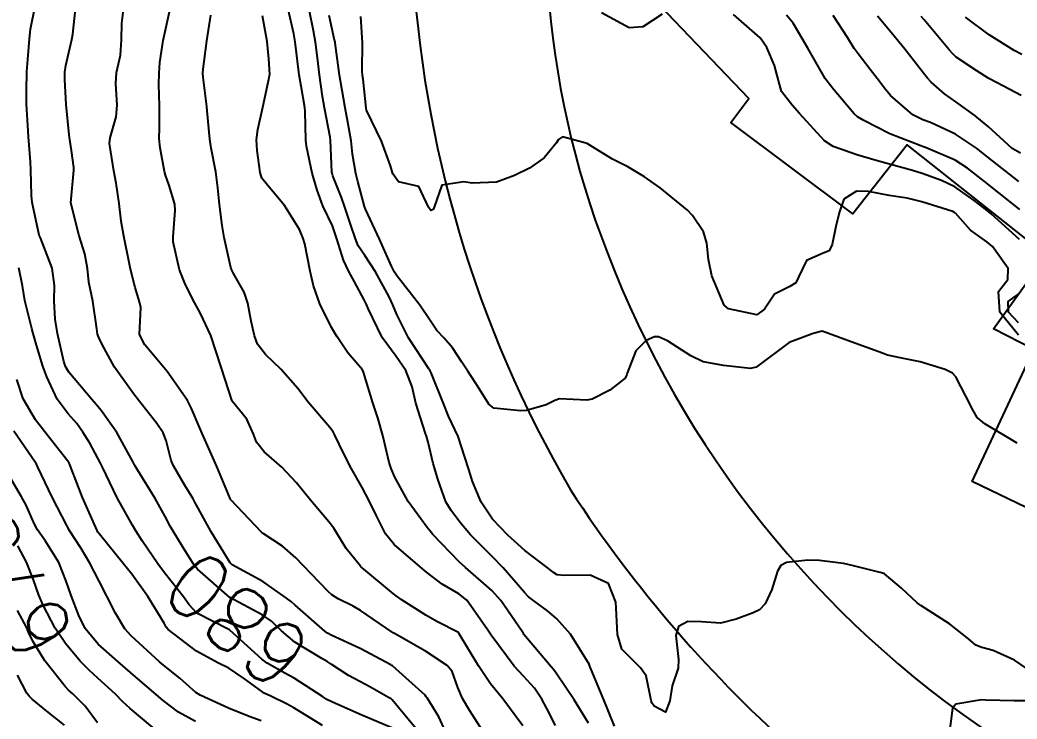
# Model space of a CAD drawing. Header units: metres. Extents: x 292545 to 299085, y 7450245 to 7463078.
# Drawn here: x 296076.2 to 296137.2, y 7458265.2 to 7458308 of the extents above; entities that cross this region are included whole.
import ezdxf
from ezdxf.enums import TextEntityAlignment as Align

# ---------------------------------------------------------------- set-up
doc = ezdxf.new("R2010")
doc.units = ezdxf.units.M
for name, color, linetype in [('Cotas', 45, 'Continuous'), ('Curvas de Nivel 1m', 11, 'Continuous'), ('Curvas de Nivel 5m', 15, 'Continuous'), ('Edificações', 30, 'Continuous'), ('Vias Primárias', 230, 'Continuous')]:
    doc.layers.add(name, color=color, linetype=linetype)
doc.styles.add('Style-STANDARD', font='STANDARD.shx')

msp = doc.modelspace()

# ---------------------------------------------------------------- linework, layer by layer
at = {"layer": 'Curvas de Nivel 1m', "flags": 128}
for points, elevation in [([(296100.537, 7458264.524), (296098.992, 7458266.408), (296098.919, 7458266.468), (296098.766, 7458266.543), (296097.623, 7458267.185), (296097.002, 7458267.518), (296096.327, 7458267.891), (296095.256, 7458268.586), (296095.015, 7458268.74), (296094.691, 7458268.92), (296093.033, 7458269.926), (296092.225, 7458270.622), (296091.615, 7458271.198), (296091.052, 7458271.587), (296089.063, 7458272.66), (296087.089, 7458274.387), (296086.839, 7458274.684), (296086.175, 7458275.765), (296085.608, 7458276.703), (296085.43, 7458277.019), (296085.122, 7458277.615), (296084.499, 7458278.716), (296083.428, 7458280.458), (296083.263, 7458280.729), (296083.165, 7458280.918), (296082.154, 7458282.74), (296081.196, 7458284.076), (296080.897, 7458284.452), (296080.634, 7458284.759), (296079.228, 7458286.435), (296079.03, 7458286.782), (296078.93, 7458287.089), (296078.542, 7458288.787), (296078.393, 7458289.662), (296078.337, 7458290.789), (296078.354, 7458291.727), (296078.21, 7458292.791), (296077.489, 7458294.631), (296077.423, 7458294.799), (296077.329, 7458295.184), (296076.987, 7458296.804), (296076.939, 7458297.223), (296076.918, 7458298.805), (296076.891, 7458299.294), (296076.772, 7458300.806), (296076.719, 7458301.497), (296076.642, 7458302.808), (296076.636, 7458303.602), (296076.667, 7458304.808), (296076.73, 7458305.531), (296076.832, 7458306.806), (296076.894, 7458307.391), (296077.181, 7458308.803)], 681), ([(296102.224, 7458264.501), (296101.842, 7458265.368), (296101.117, 7458266.518), (296101.066, 7458266.592), (296100.995, 7458266.689), (296099.622, 7458267.919), (296099.012, 7458268.471), (296098.973, 7458268.501), (296098.9, 7458268.541), (296097.027, 7458269.532), (296095.266, 7458270.36), (296095.041, 7458270.473), (296094.874, 7458270.592), (296093.059, 7458272.188), (296092.832, 7458272.384), (296092.53, 7458272.618), (296091.078, 7458273.624), (296089.217, 7458274.659), (296089.094, 7458274.773), (296087.925, 7458276.672), (296087.127, 7458278.118), (296086.935, 7458278.487), (296086.825, 7458278.685), (296086.305, 7458279.534), (296085.627, 7458280.703), (296085.493, 7458281.032), (296085.178, 7458282.258), (296085.002, 7458282.712), (296084.608, 7458283.296), (296083.493, 7458284.727), (296083.208, 7458285.086), (296082.012, 7458286.742), (296081.247, 7458288.152), (296081.054, 7458288.556), (296080.982, 7458288.754), (296080.937, 7458289.076), (296080.693, 7458290.759), (296080.462, 7458291.93), (296080.372, 7458292.764), (296080.216, 7458293.671), (296079.867, 7458294.772), (296079.353, 7458296.78), (296079.534, 7458298.778), (296079.535, 7458298.938), (296079.385, 7458299.981), (296079.27, 7458300.781), (296079.246, 7458300.931), (296079.065, 7458302.784), (296078.988, 7458304.326), (296078.989, 7458304.777), (296079.042, 7458305.183), (296079.419, 7458306.771), (296079.476, 7458307.081), (296079.637, 7458308.623)], 682), ([(296104.538, 7458264.474), (296103.742, 7458265.726), (296103.285, 7458266.487), (296102.999, 7458267.145), (296102.651, 7458268.137), (296102.354, 7458268.5), (296101.026, 7458269.379), (296099.121, 7458270.46), (296099.042, 7458270.502), (296098.978, 7458270.541), (296097.056, 7458271.854), (296096.607, 7458272.116), (296095.692, 7458272.581), (296095.301, 7458272.822), (296095.069, 7458273.023), (296093.548, 7458274.605), (296093.098, 7458275.082), (296092.285, 7458275.802), (296091.112, 7458276.561), (296091.011, 7458276.641), (296089.133, 7458278.629), (296089.112, 7458278.66), (296089.096, 7458278.698), (296088.273, 7458280.669), (296087.534, 7458282.322), (296087.372, 7458282.678), (296087.187, 7458283.11), (296086.726, 7458284.215), (296086.472, 7458284.691), (296085.229, 7458286.472), (296085.042, 7458286.712), (296083.872, 7458288.099), (296083.557, 7458288.727), (296083.623, 7458290.382), (296083.549, 7458290.727), (296083.485, 7458290.927), (296083.292, 7458291.61), (296083.002, 7458292.733), (296082.916, 7458293.125), (296082.592, 7458294.737), (296082.425, 7458295.651), (296082.309, 7458296.74), (296082.12, 7458297.987), (296081.972, 7458298.744), (296081.724, 7458300.412), (296081.748, 7458300.746), (296082.114, 7458302.041), (296082.193, 7458302.742), (296082.096, 7458304.084), (296082.15, 7458304.743), (296082.392, 7458305.808), (296082.443, 7458306.74), (296082.459, 7458307.765), (296082.584, 7458308.739)], 683), ([(296106.976, 7458264.801), (296105.75, 7458266.462), (296105.002, 7458267.387), (296104.264, 7458268.477), (296103.09, 7458270.442), (296103.061, 7458270.49), (296103.043, 7458270.509), (296101.723, 7458271.183), (296101.053, 7458271.568), (296099.536, 7458272.535), (296099.066, 7458272.88), (296097.258, 7458274.381), (296097.083, 7458274.529), (296097.066, 7458274.544), (296097.047, 7458274.561), (296096.174, 7458275.644), (296095.606, 7458276.583), (296095.429, 7458276.898), (296095.12, 7458277.285), (296093.995, 7458278.601), (296093.149, 7458279.669), (296092.252, 7458280.619), (296091.172, 7458281.561), (296090.695, 7458282.155), (296090.506, 7458282.64), (296090.105, 7458283.559), (296089.203, 7458284.66), (296088.55, 7458286.667), (296088.242, 7458287.671), (296087.9, 7458288.674), (296087.273, 7458290.013), (296086.911, 7458290.686), (296086.357, 7458291.758), (296085.99, 7458292.693), (296085.613, 7458294.404), (296085.602, 7458294.697), (296085.731, 7458296.312), (296085.699, 7458296.697), (296085.364, 7458297.844), (296085.141, 7458298.473), (296085.077, 7458298.704), (296084.821, 7458300.142), (296084.756, 7458300.71), (296084.773, 7458301.339), (296084.779, 7458302.71), (296084.737, 7458304.012), (296084.755, 7458304.71), (296084.798, 7458305.364), (296084.992, 7458306.707), (296085.425, 7458308.634)], 684), ([(296112.58, 7458264.781), (296111.926, 7458266.391), (296111.15, 7458268.26), (296111.094, 7458268.399), (296111.016, 7458268.58), (296109.882, 7458270.412), (296109.052, 7458271.354), (296108.472, 7458271.844), (296107.651, 7458272.441), (296107.318, 7458272.699), (296107.068, 7458272.96), (296105.778, 7458274.463), (296105.093, 7458275.158), (296103.777, 7458276.483), (296103.121, 7458277.267), (296102.596, 7458277.966), (296102.274, 7458278.503), (296101.785, 7458279.879), (296101.585, 7458280.514), (296101.49, 7458280.839), (296101.179, 7458282.151), (296101.084, 7458282.521), (296101.03, 7458282.676), (296100.443, 7458284.528), (296100.218, 7458285.53), (296099.826, 7458286.534), (296099.241, 7458287.381), (296098.385, 7458288.549), (296097.513, 7458290.316), (296097.422, 7458290.559), (296097.277, 7458290.855), (296096.678, 7458291.951), (296096.343, 7458292.574), (296096.008, 7458293.278), (296095.611, 7458294.586), (296095.335, 7458295.366), (296094.751, 7458296.596), (296094.399, 7458297.563), (296094.099, 7458298.603), (296093.749, 7458300.247), (296093.713, 7458300.607), (296093.673, 7458302.353), (296093.645, 7458302.608), (296093.436, 7458303.913), (296093.309, 7458304.611), (296093.288, 7458304.769), (296093.065, 7458306.614), (296092.982, 7458307.111), (296092.635, 7458308.619)], 687), ([(296138.121, 7458268.079), (296137.02, 7458268.833), (296135.71, 7458269.419), (296135.028, 7458269.594), (296134.646, 7458269.733), (296134.208, 7458270.122), (296133.047, 7458271.053), (296131.289, 7458272.158), (296131.065, 7458272.319), (296130.118, 7458273.219), (296129.082, 7458274.102), (296129.028, 7458274.126), (296128.801, 7458274.184), (296127.089, 7458274.619), (296126.568, 7458274.738), (296125.093, 7458274.923), (296124.391, 7458274.942), (296123.091, 7458274.793), (296122.733, 7458274.619), (296122.539, 7458274.265), (296122.195, 7458273.145), (296121.778, 7458272.273), (296121.434, 7458271.901), (296121.057, 7458271.71), (296120.011, 7458271.332), (296119.051, 7458271.087), (296117.893, 7458271.159), (296117.051, 7458271.181), (296116.493, 7458270.891), (296116.323, 7458270.337), (296116.485, 7458268.871), (296116.456, 7458268.336), (296116.089, 7458267.252), (296115.952, 7458266.34), (296115.69, 7458265.635), (296114.988, 7458266.012), (296114.855, 7458266.216), (296114.812, 7458266.353), (296114.507, 7458267.856), (296114.159, 7458268.363), (296113.03, 7458269.504), (296112.75, 7458270.383), (296112.679, 7458271.996), (296112.663, 7458272.376), (296112.205, 7458273.514), (296111.079, 7458274.028), (296109.504, 7458273.991), (296109.079, 7458274.039), (296108.837, 7458274.18), (296108.533, 7458274.428), (296107.099, 7458275.536), (296106.047, 7458276.461), (296105.123, 7458277.451), (296104.424, 7458278.477), (296103.892, 7458279.743), (296103.665, 7458280.485), (296103.178, 7458281.992), (296103.062, 7458282.372), (296103.011, 7458282.493), (296102.438, 7458283.744), (296102.126, 7458284.506), (296101.362, 7458286.387), (296101.314, 7458286.519), (296101.285, 7458286.571), (296101.234, 7458286.639), (296099.995, 7458288.533), (296099.267, 7458289.948), (296099.023, 7458290.542), (296098.795, 7458291.031), (296097.972, 7458292.553), (296097.313, 7458293.561), (296096.913, 7458294.161), (296096.741, 7458294.569), (296096.439, 7458295.471), (296096.068, 7458296.579), (296095.891, 7458297.115), (296095.371, 7458298.439), (296095.314, 7458298.591), (296095.302, 7458298.662), (296095.216, 7458300.592), (296095.191, 7458300.797), (296094.858, 7458302.596), (296094.738, 7458303.289), (296094.541, 7458304.599), (296094.425, 7458305.634), (296094.308, 7458306.602), (296094.179, 7458307.298), (296093.915, 7458308.604)], 688), ([(296110.979, 7458264.975), (296110.099, 7458266.409), (296109.009, 7458268.031), (296108.844, 7458268.255), (296108.706, 7458268.425), (296107.042, 7458270.4), (296107.007, 7458270.45), (296106.928, 7458270.567), (296105.618, 7458272.464), (296105.069, 7458273.08), (296103.471, 7458274.486), (296103.088, 7458274.839), (296101.47, 7458276.515), (296101.304, 7458276.706), (296101.117, 7458276.941), (296099.962, 7458278.532), (296099.155, 7458280.007), (296098.922, 7458280.542), (296098.808, 7458280.903), (296098.421, 7458282.548), (296098.108, 7458283.637), (296097.812, 7458284.554), (296097.231, 7458286.437), (296097.167, 7458286.561), (296096.28, 7458287.612), (296095.627, 7458288.584), (296095.485, 7458288.817), (296095.262, 7458289.196), (296094.564, 7458290.597), (296094.188, 7458291.708), (296093.981, 7458292.603), (296093.647, 7458294.279), (296093.556, 7458294.608), (296093.331, 7458295.155), (296092.405, 7458296.619), (296091.365, 7458297.855), (296091.031, 7458298.297), (296090.92, 7458298.637), (296090.731, 7458299.985), (296090.703, 7458300.64), (296090.774, 7458301.268), (296091.075, 7458302.635), (296091.439, 7458304.234), (296091.5, 7458304.572), (296091.504, 7458304.629), (296091.457, 7458305.587), (296091.357, 7458306.632), (296091.07, 7458308.218)], 686), ([(296137.183, 7458282.09), (296135.194, 7458283.267), (296134.738, 7458283.656), (296134.473, 7458284.121), (296134.044, 7458284.96), (296133.426, 7458286.137), (296133.226, 7458286.375), (296132.785, 7458286.589), (296131.242, 7458287.056), (296130.136, 7458287.279), (296129.246, 7458287.461), (296128.729, 7458287.669), (296127.253, 7458288.21), (296125.26, 7458288.928), (296124.71, 7458288.784), (296123.253, 7458288.25), (296121.237, 7458286.732), (296120.877, 7458286.643), (296119.238, 7458286.838), (296117.986, 7458287.065), (296117.244, 7458287.431), (296115.819, 7458288.344), (296115.255, 7458288.581), (296115.019, 7458288.588), (296114.501, 7458288.358), (296113.872, 7458287.739), (296113.35, 7458286.369), (296113.324, 7458286.276), (296113.228, 7458286.069), (296112.283, 7458285.318), (296111.208, 7458284.771), (296110.884, 7458284.727), (296109.208, 7458284.792), (296108.936, 7458284.694), (296108.403, 7458284.428), (296107.199, 7458284.083), (296106.824, 7458284.07), (296105.2, 7458284.219), (296104.901, 7458284.473), (296104.315, 7458285.381), (296103.602, 7458286.486), (296103.238, 7458287.043), (296102.666, 7458287.917), (296102.173, 7458288.506), (296101.721, 7458288.976), (296101.264, 7458289.64), (296100.68, 7458290.526), (296099.299, 7458292.304), (296099.137, 7458292.542), (296098.944, 7458292.906), (296098.207, 7458294.551), (296097.35, 7458296.384), (296097.289, 7458296.561), (296096.883, 7458298.082), (296096.758, 7458298.569), (296096.574, 7458299.761), (296096.478, 7458300.574), (296096.278, 7458301.709), (296096.113, 7458302.58), (296096.016, 7458303.168), (296095.778, 7458304.585), (296095.506, 7458306.556), (296095.505, 7458306.59), (296095.501, 7458306.617), (296095.474, 7458306.717), (296095.132, 7458308.228)], 689), ([(296115.492, 7458308.305), (296114.298, 7458307.545), (296113.479, 7458307.47), (296111.789, 7458308.396)], 691), ([(296137.327, 7458294.543), (296135.584, 7458296.108), (296135.346, 7458296.307), (296134.555, 7458296.922), (296133.367, 7458297.748), (296132.553, 7458298.148), (296131.377, 7458298.572), (296130.785, 7458298.759), (296129.383, 7458299.151), (296128.561, 7458299.368), (296127.388, 7458299.717), (296125.944, 7458300.224), (296125.398, 7458300.566), (296123.886, 7458302.245), (296123.428, 7458302.741), (296122.769, 7458303.592), (296122.592, 7458304.263), (296122.354, 7458305.168), (296121.885, 7458306.274), (296121.472, 7458306.857), (296119.836, 7458308.297)], 691), ([(296137.347, 7458296.382), (296136.067, 7458297.398), (296135.37, 7458297.943), (296135.157, 7458298.113), (296134.147, 7458298.895), (296133.385, 7458299.381), (296131.584, 7458300.158), (296131.394, 7458300.228), (296131.291, 7458300.264), (296129.405, 7458300.995), (296127.814, 7458301.807), (296127.42, 7458302.037), (296127.209, 7458302.212), (296125.996, 7458303.666), (296125.541, 7458304.229), (296125.444, 7458304.378), (296124.387, 7458306.241), (296123.485, 7458307.755), (296123.091, 7458308.256)], 692), ([(296137.285, 7458298.091), (296135.388, 7458299.573), (296135.083, 7458299.808), (296134.689, 7458300.121), (296133.406, 7458300.983), (296131.891, 7458301.68), (296131.418, 7458301.856), (296130.803, 7458302.166), (296129.435, 7458303.35), (296129.053, 7458303.799), (296128.757, 7458304.19), (296128.19, 7458304.939), (296127.46, 7458305.885), (296127.229, 7458306.212), (296126.809, 7458306.88), (296125.934, 7458308.226)], 693), ([(296137.39, 7458299.822), (296136.881, 7458300.095), (296135.406, 7458301.448), (296134.59, 7458302.118), (296133.431, 7458302.956), (296132.741, 7458303.446), (296131.918, 7458304.153), (296131.69, 7458304.401), (296131.448, 7458304.707), (296130.311, 7458306.172), (296129.478, 7458307.195), (296128.651, 7458308.193)], 694), ([(296137.46, 7458305.848), (296136.993, 7458306.095), (296135.477, 7458307.039), (296134.025, 7458308.125)], 696), ([(296137.266, 7458289.441), (296136.659, 7458290.096), (296136.63, 7458290.75), (296137.29, 7458291.208)], 691), ([(296094.738, 7458264.83), (296092.986, 7458265.903), (296092.536, 7458266.164), (296091.571, 7458266.631), (296091.17, 7458266.813), (296090.996, 7458266.92), (296089.972, 7458267.682), (296089.01, 7458268.332), (296088.339, 7458268.667), (296087.023, 7458269.382), (296085.305, 7458270.706), (296085.185, 7458270.848), (296085.047, 7458271.08), (296084.054, 7458272.72), (296083.083, 7458274.073), (296082.557, 7458274.735), (296081.111, 7458276.519), (296081.01, 7458276.65), (296080.956, 7458276.752), (296080.389, 7458278.024), (296080.065, 7458278.766), (296079.369, 7458280.568), (296079.294, 7458280.778), (296079.249, 7458280.864), (296079.165, 7458280.997), (296077.751, 7458282.794), (296077.194, 7458283.512), (296076.431, 7458284.808), (296076.058, 7458285.978)], 679), ([(296090.978, 7458265.108), (296090.249, 7458265.378), (296088.985, 7458265.883), (296087.259, 7458266.677), (296086.995, 7458266.855), (296086.023, 7458267.715), (296085.011, 7458268.509), (296084.77, 7458268.712), (296083.037, 7458270.319), (296082.649, 7458270.734), (296082.089, 7458271.704), (296081.552, 7458272.745), (296081.077, 7458273.656), (296080.511, 7458274.759), (296079.98, 7458275.645), (296079.259, 7458276.778), (296079.207, 7458276.872), (296079.116, 7458277.047), (296078.216, 7458278.789), (296077.342, 7458280.616), (296077.249, 7458280.799), (296077.164, 7458280.932), (296075.864, 7458282.813)], 678), ([(296086.977, 7458265.077), (296085.927, 7458265.641), (296084.989, 7458266.354), (296084.586, 7458266.714), (296083.006, 7458268.076), (296082.224, 7458268.738), (296081.029, 7458269.798), (296080.235, 7458270.762), (296079.843, 7458271.561), (296079.379, 7458272.775), (296079.076, 7458273.656), (296078.617, 7458274.785), (296077.798, 7458276.101), (296077.32, 7458276.798), (296077.117, 7458277.186), (296076.613, 7458278.293), (296076.334, 7458278.808), (296075.163, 7458280.82)], 677), ([(296084.367, 7458264.716), (296082.984, 7458265.871), (296082.538, 7458266.286), (296082.078, 7458266.739), (296081.003, 7458267.731), (296080.464, 7458268.214), (296079.918, 7458268.766), (296079.029, 7458269.837), (296078.402, 7458270.786), (296077.657, 7458272.194), (296077.397, 7458272.797), (296077.077, 7458273.743), (296076.646, 7458274.807), (296076.107, 7458275.819)], 676), ([(296078.974, 7458264.85), (296077.887, 7458265.696), (296076.989, 7458266.445), (296076.813, 7458266.625), (296076.673, 7458266.805), (296076.09, 7458267.9)], 674), ([(296138.732, 7458266.337), (296136.995, 7458266.345), (296135.258, 7458266.37), (296134.996, 7458266.393), (296133.423, 7458266.134), (296133.236, 7458265.89), (296133.013, 7458264.139)], 687)]:
    msp.add_lwpolyline(points, dxfattribs=dict(at, elevation=elevation))
at = {"layer": 'Curvas de Nivel 5m', "flags": 128}
for points, elevation in [([(296108.977, 7458264.831), (296108.43, 7458265.871), (296108.142, 7458266.433), (296107.681, 7458267.121), (296107.007, 7458267.846), (296106.434, 7458268.456), (296105.041, 7458270.343), (296104.959, 7458270.471), (296104.796, 7458270.722), (296103.545, 7458272.485), (296103.067, 7458272.881), (296102.043, 7458273.476), (296101.08, 7458274.197), (296100.692, 7458274.524), (296099.103, 7458275.893), (296098.586, 7458276.545), (296098.022, 7458277.652), (296097.577, 7458278.556), (296097.145, 7458279.374), (296096.476, 7458280.57), (296096.029, 7458281.435), (296095.477, 7458282.586), (296095.374, 7458282.776), (296095.187, 7458283.038), (296093.858, 7458284.603), (296093.215, 7458285.423), (296092.181, 7458286.621), (296091.242, 7458287.505), (296090.752, 7458288.141), (296090.568, 7458288.64), (296090.367, 7458289.543), (296090.169, 7458290.647), (296089.954, 7458291.315), (296089.301, 7458292.459), (296089.195, 7458292.661), (296089.139, 7458292.827), (296088.73, 7458294.666), (296088.606, 7458295.395), (296088.44, 7458296.669), (296088.343, 7458297.69), (296088.21, 7458298.672), (296087.933, 7458300.129), (296087.852, 7458300.675), (296087.689, 7458302.407), (296087.665, 7458302.678), (296087.441, 7458304.458), (296087.42, 7458304.68), (296087.417, 7458304.706), (296087.447, 7458304.947), (296087.635, 7458306.514), (296087.66, 7458306.678), (296087.911, 7458308.254)], 685), ([(296137.259, 7458288.694), (296136.121, 7458290.102), (296136.041, 7458291.353), (296136.606, 7458292.097), (296136.638, 7458292.768), (296135.665, 7458294.107), (296135.326, 7458294.401), (296134.32, 7458295.112), (296133.411, 7458296.139), (296133.344, 7458296.196), (296133.243, 7458296.243), (296131.353, 7458296.85), (296130.464, 7458297.061), (296129.359, 7458297.229), (296128.091, 7458297.47), (296127.362, 7458297.498), (296126.578, 7458296.994), (296126.316, 7458296.22), (296126.118, 7458295.439), (296125.868, 7458294.225), (296125.698, 7458293.847), (296125.318, 7458293.701), (296124.304, 7458293.249), (296123.818, 7458292.245), (296123.662, 7458291.881), (296123.294, 7458291.675), (296122.353, 7458291.198), (296121.746, 7458290.273), (296121.27, 7458289.938), (296119.538, 7458290.297), (296119.276, 7458290.52), (296118.514, 7458292.312), (296118.323, 7458293.325), (296118.22, 7458294.317), (296118.014, 7458295.004), (296117.34, 7458296.005), (296117.025, 7458296.333), (296115.366, 7458297.69), (296114.415, 7458298.36), (296113.379, 7458298.987), (296112.442, 7458299.443), (296111.39, 7458300.105), (296110.894, 7458300.405), (296109.399, 7458300.819), (296109.162, 7458300.657), (296109.006, 7458300.424), (296108.284, 7458299.531), (296107.377, 7458298.893), (296106.471, 7458298.454), (296105.369, 7458298.044), (296103.877, 7458297.976), (296103.369, 7458298.057), (296102.018, 7458297.852), (296101.547, 7458296.508), (296101.484, 7458296.376), (296101.35, 7458296.316), (296101.211, 7458296.512), (296100.626, 7458297.782), (296099.368, 7458298.069), (296099.036, 7458298.543), (296098.877, 7458299.046), (296098.33, 7458300.551), (296097.421, 7458302.437), (296097.395, 7458302.56), (296097.208, 7458304.331), (296097.179, 7458304.564), (296097.157, 7458304.854), (296097.182, 7458306.564), (296097.083, 7458308.161)], 690), ([(296137.432, 7458303.342), (296135.951, 7458304.105), (296135.446, 7458304.389), (296134.718, 7458304.849), (296133.459, 7458305.691), (296133.23, 7458305.903), (296133.03, 7458306.136), (296131.49, 7458307.956), (296131.318, 7458308.162)], 695), ([(296098.974, 7458264.693), (296097.66, 7458265.24), (296096.982, 7458265.528), (296095.301, 7458266.276), (296094.991, 7458266.429), (296094.734, 7458266.593), (296093.004, 7458267.716), (296092.427, 7458268.039), (296091.349, 7458268.635), (296091.017, 7458268.879), (296089.074, 7458270.66), (296089.043, 7458270.681), (296089, 7458270.704), (296087.053, 7458271.695), (296086.575, 7458272.204), (296086.228, 7458272.693), (296085.085, 7458274.164), (296084.672, 7458274.714), (296083.719, 7458276.111), (296083.323, 7458276.728), (296083.116, 7458277.071), (296082.184, 7458278.739), (296081.284, 7458280.626), (296081.223, 7458280.749), (296081.164, 7458280.86), (296080.504, 7458282.088), (296080.095, 7458282.766), (296079.709, 7458283.294), (296079.194, 7458283.88), (296078.522, 7458284.787), (296077.883, 7458286.133), (296077.635, 7458286.796), (296077.246, 7458288.08), (296077.05, 7458288.802), (296076.968, 7458289.092), (296076.535, 7458290.807), (296076.397, 7458291.704), (296076.168, 7458292.811)], 680), ([(296080.975, 7458265.001), (296080.233, 7458266.009), (296079.467, 7458266.773), (296079.212, 7458266.994), (296078.997, 7458267.22), (296077.754, 7458268.793), (296077.031, 7458269.982), (296076.775, 7458270.538), (296076.654, 7458270.806), (296076.092, 7458271.853)], 675)]:
    msp.add_lwpolyline(points, dxfattribs=dict(at, elevation=elevation))
at = {"layer": 'Edificações'}
msp.add_lwpolyline([(296137.678, 7458310.505), (296157.879, 7458299.641), (296150.852, 7458283.438), (296159.205, 7458280.561), (296158.616, 7458277.408), (296162.84, 7458276.382), (296162.463, 7458262.297), (296151.211, 7458264.545), (296150.557, 7458261.071), (296146.342, 7458262.297), (296148.223, 7458273.105), (296134.428, 7458279.736), (296138.2, 7458287.814), (296135.738, 7458289.069), (296138.97, 7458293.578), (296130.46, 7458300.321), (296127.146, 7458296.112), (296119.687, 7458301.686), (296120.792, 7458303.157), (296114.446, 7458309.796)], dxfattribs=at)
at = {"layer": 'Vias Primárias'}
for points, elevation in [([(296092.058, 7458470.01, 0.102683), (296119.976, 7458408.083, -0.286616), (296127.274, 7458387.074, 0.029524), (296106.534, 7458344.863, 0.243181), (296109.886, 7458279.236, 0.136226), (296141.726, 7458251.143, 0.184308), (296194.944, 7458249.95, 0.0502), (296238.434, 7458278.791, 0.035232), (296258.116, 7458294.583, 0.255131)], 691.943), ([(296220.39, 7458331.888), (296210.155, 7458321.076, -0.268759), (296161.238, 7458306.603, -0.177763), (296127.476, 7458329.174, -0.057672), (296125.321, 7458332.987, 0.674306), (296109.872, 7458326.444, 0.152571), (296112.121, 7458293.756, 0.155208), (296135.694, 7458264.225, 0.206185), (296181.976, 7458255.622, 0.153668), (296226.678, 7458282.208, 0.02325), (296250.908, 7458301.543, -2.467441)], 695.422)]:
    msp.add_lwpolyline(points, format="xyb", dxfattribs=dict(at, elevation=elevation))

# ---------------------------------------------------------------- texts
at = {"layer": 'Cotas', "style": 'Style-STANDARD'}
for s, rotation, p in [('675', 119.73316, (296075.745, 7458273.456, 675)), ('680', 139.53917, (296089.521, 7458271.285, 680))]:
    msp.add_text(s, height=4, rotation=rotation, dxfattribs=at).set_placement(p, align=Align.MIDDLE_CENTER)

doc.saveas('drawing.dxf')
